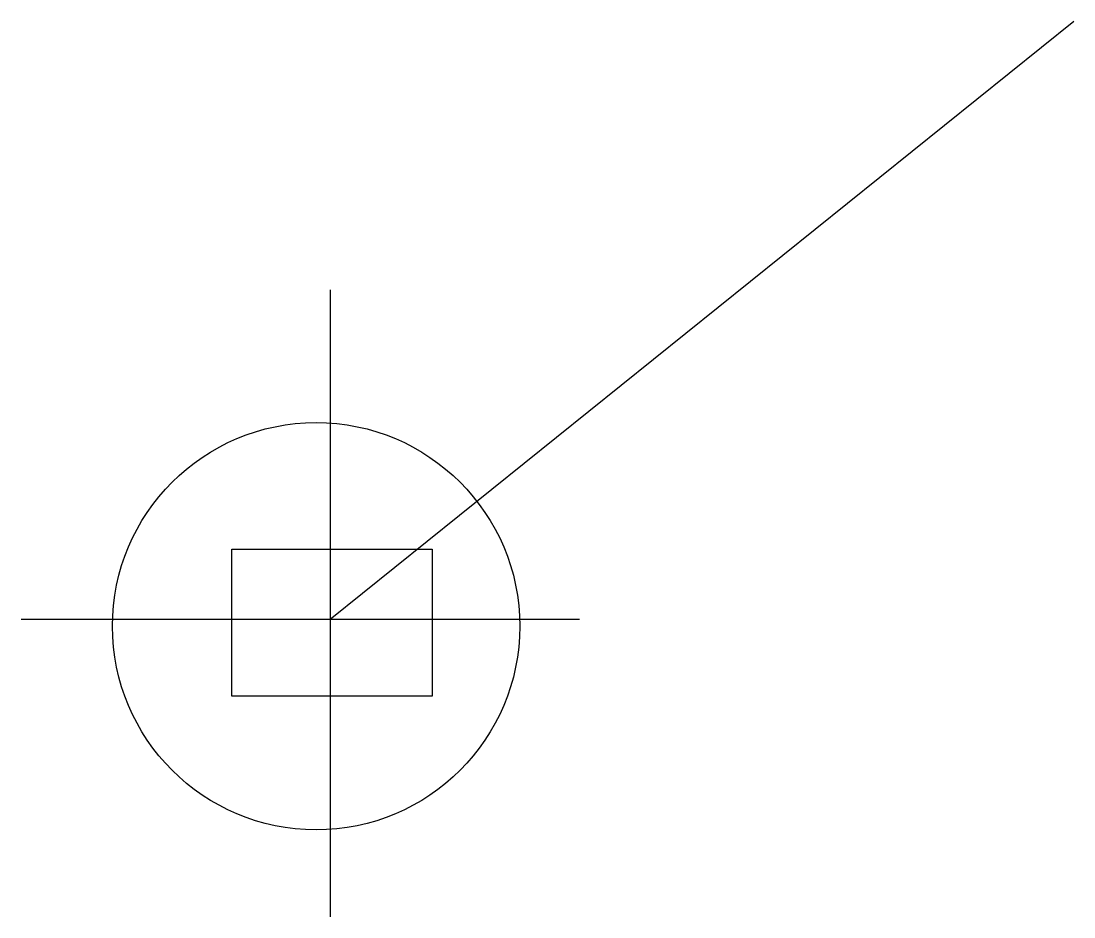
# Model space of a CAD drawing. Extents: x -1873 to 841, y -2343 to -33.
import ezdxf

# ---------------------------------------------------------------- set-up
doc = ezdxf.new("R2010")
doc.units = 0
doc.header["$MEASUREMENT"] = 0

msp = doc.modelspace()

# ---------------------------------------------------------------- linework, layer by layer
for p, q in [((-1076.1, -1575.4), (841.1, -33.3)), ((-1076.1, -726.6), (-1076.1, -2343)), ((-1872.8, -1575.4), (-433.2, -1575.4))]:
    msp.add_line(p, q)
msp.add_lwpolyline([(-1329.6, -1394.8), (-813.5, -1394.8), (-813.5, -1774.1), (-1329.6, -1774.1)], close=True)
msp.add_circle((-1112.3, -1593.5), 525)

doc.saveas('drawing.dxf')
